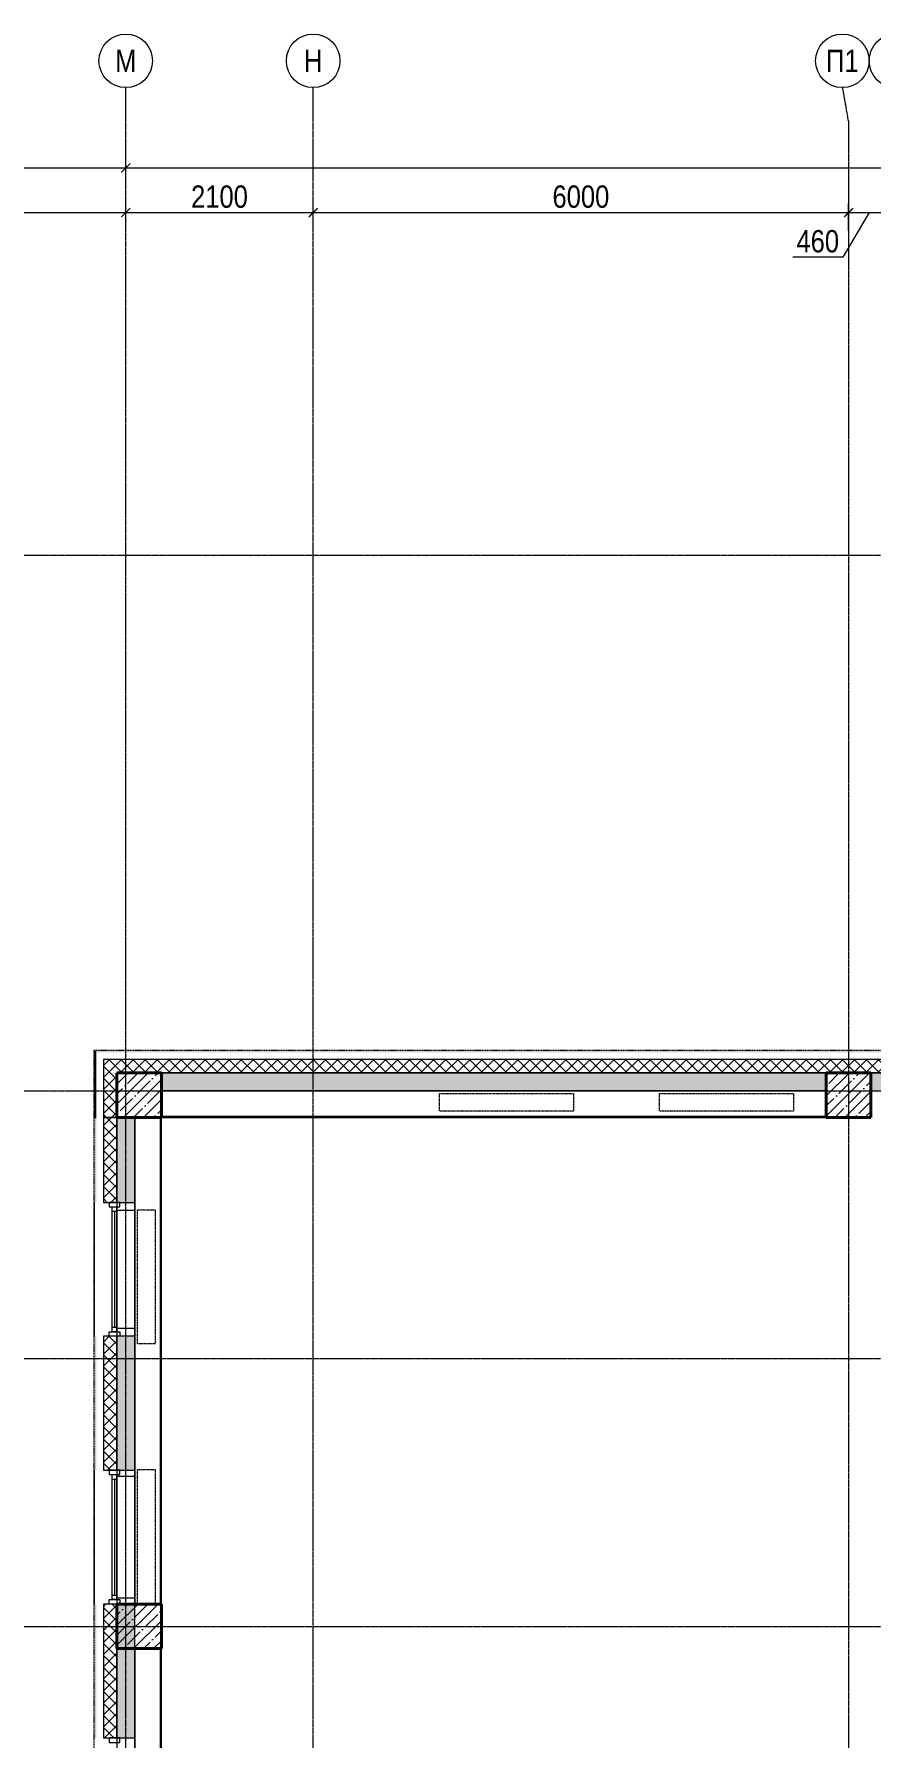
# Model space of a CAD drawing. Header units: millimetres. Extents: x -65509 to 912790, y 446 to 713294.
# Drawn here: x 178668 to 188045, y 248725 to 267814 of the extents above; entities that cross this region are included whole.
import ezdxf
from ezdxf.enums import TextEntityAlignment as Align

# ---------------------------------------------------------------- set-up
doc = ezdxf.new("R2010")
doc.units = ezdxf.units.MM
for name, pattern in [('CENTER2', [28.575, 19.05, -3.175, 3.175, -3.175]), ('DASHED', [19.05, 12.7, -6.35]), ('HIDDEN2', [4.7625, 3.175, -1.5875])]:
    doc.linetypes.add(name, pattern=pattern)
doc.layers.get('Defpoints').update_dxf_attribs({"color": 250})
for name, color, linetype, lineweight in [('A-Wall_Материал_Газоблок_Контур', 250, 'Continuous', 0), ('АР_Колонны', 250, 'Continuous', 30), ('АР_Окна', 250, 'Continuous', 5), ('АР_Стены ЖБ', 250, 'Continuous', 35), ('АР_Стены ПЕНОблок', 250, 'Continuous', 20), ('АР_Утеплитель', 250, 'Continuous', 0), ('АР_Штриховка', 250, 'Continuous', 0), ('Зашивка радиаторов тип 5 (спорт желтый)', 250, 'Continuous', 25), ('КМ_Фахверки', 250, 'Continuous', 25), ('РД_Оси_100', 250, 'Continuous', 0), ('РД_Оси_размер', 250, 'Continuous', 0)]:
    doc.layers.add(name, color=color, linetype=linetype, lineweight=lineweight)
doc.layers.add('АР_Делит', color=250, linetype='Continuous', lineweight=0, plot=False)
doc.layers.add('АР_Отопительные приборы', color=1, linetype='HIDDEN2', lineweight=0, true_color=0xff0000)
doc.styles.add('style1', font='ARIALN.TTF')
doc.styles.add('ккк', font='isocpeur.ttf', dxfattribs={"width": 0.85, "oblique": 15})
doc.dimstyles.new('Dim100_ареал', dxfattribs={"dimscale": 100, "dimtxt": 2.5, "dimasz": 1, "dimexe": 1, "dimexo": 1, "dimgap": 0.5, "dimtad": 1, "dimzin": 12, "dimdsep": 46, "dimtxsty": 'style1', "dimblk": 'ARCHTICK', "dimcen": 1, "dimdle": 1, "dimclrd": 256, "dimclre": 256, "dimaunit": 1, "dimadec": 0, "dimazin": 3, "dimtfac": 1, "dimtmove": 1, "dimatfit": 3, "dimldrblk": 'OPEN30', "dimfxl": 4, "dimfxlon": 1, "dimtolj": 1, "dimtzin": 0, "dimlwd": 9, "dimlwe": 9, "dimarcsym": 0})
pattern_1 = [(45, (142195.16, 127275.07), (-112.2532, 112.2532), []), (45, (142307.41, 127275.07), (-112.2532, 112.2532), [198.4375, -39.6875, 0, -39.6875])]
pattern_2 = [(95, (142195.16, 127275.07), (140.09465, 117.55338), [19.05, -209.55]), (40, (142195.16, 127275.07), (-160.01845, 110.17673), [15.24, -167.64058]), (145.45144, (142206.83, 127284.87), (-19.9238, 227.7301), [16.19, -178.09024]), (91.1842, (142159.24, 127311), (221.41024, 161.9534), [28.575, -314.325]), (141.63556, (142177.7, 127324.5), (-7.0866, 342.82676), [24.285, -267.1356]), (36.18415, (142159.24, 127311), (-7.0866, 342.82676), [22.85997, -251.45973]), (66, (142186.18, 127319.97), (179.51998, 34.89515), [19.05, -209.55]), (11, (142186.18, 127319.97), (-86.53993, 173.9412), [15.24, -167.64]), (116.45145, (142201.14, 127322.88), (92.98005, 208.83634), [16.19, -178.08994]), (82.5, (142195.16, 127275.07), (-57.60547, 61.973414), [0, -165.608, 0, -170.18, 0, -168.275]), (52.5, (142195.16, 127275.07), (-23.58973, 118.087), [0, -97.028, 0, -161.798, 0, -64.135]), (12.5, (142155.105, 127235.02), (99.927863, 91.826196), [0, -63.5, 0, -198.12, 0, -262.89]), (2.5, (142137.14, 127217.06), (86.7639, 122.72239), [0, -82.55, 0, -131.572, 0, -186.69])]

# ---------------------------------------------------------------- blocks, each defined once
blk = doc.blocks.new('A-iden')
at = {"linetype": 'Continuous', "lineweight": 5}
blk.add_circle((0, -4), 3, dxfattribs=at)
at = {"color": 0, "linetype": 'Continuous', "lineweight": 20, "style": 'ккк', "width": 0.85}
blk.add_attdef('ID', text='', height=8, dxfattribs=at).set_placement((0.31, -3.85), align=Align.MIDDLE_CENTER)
blk = doc.blocks.new('_ArchTick')
at = {"color": 0, "linetype": 'ByBlock', "const_width": 0.15}
blk.add_lwpolyline([(-0.5, -0.5), (0.5, 0.5)], dxfattribs=at)
blk = doc.blocks.new('*D334')
at = {"layer": 'Defpoints', "color": 0, "transparency": 16777216}
for p in [(37500, 139039), (0, 137039), (37500, 137039)]:
    blk.add_point(p, dxfattribs=at)
at = {"layer": 'РД_Оси_размер', "color": 0, "lineweight": 5, "transparency": 16777216}
for p, q in [((-100, 139039), (37600, 139039)), ((0, 138839), (0, 139139)), ((37500, 138839), (37500, 139139))]:
    blk.add_line(p, q, dxfattribs=at)
at = {"layer": 'РД_Оси_размер', "color": 0, "lineweight": 5, "transparency": 16777216, "xscale": 100, "yscale": 100, "zscale": 100, "rotation": 180}
blk.add_blockref('_ArchTick', (0, 139039), dxfattribs=at)
at = {"layer": 'РД_Оси_размер', "color": 0, "lineweight": 5, "transparency": 16777216, "xscale": 100, "yscale": 100, "zscale": 100}
blk.add_blockref('_ArchTick', (37500, 139039), dxfattribs=at)
at = {"layer": 'РД_Оси_размер', "color": 0, "transparency": 16777216, "insert": (18750, 139216), "char_height": 250, "attachment_point": 5, "style": 'style1'}
blk.add_mtext('\\A1;37500', dxfattribs=at)
blk = doc.blocks.new('_Open30')
at = {"color": 0, "linetype": 'ByBlock', "lineweight": -2}
for p, q in [((-1, 0.27), (0, 0)), ((0, 0), (-1, -0.27)), ((0, 0), (-1, 0))]:
    blk.add_line(p, q, dxfattribs=at)
blk = doc.blocks.new('*D335')
at = {"layer": 'Defpoints', "color": 0, "transparency": 16777216}
for p in [(73200, 139039), (37500, 137039), (73200, 137039)]:
    blk.add_point(p, dxfattribs=at)
at = {"layer": 'РД_Оси_размер', "color": 0, "lineweight": 5, "transparency": 16777216}
for p, q in [((37400, 139039), (73300, 139039)), ((37500, 138839), (37500, 139139)), ((73200, 138839), (73200, 139139))]:
    blk.add_line(p, q, dxfattribs=at)
at = {"layer": 'РД_Оси_размер', "color": 0, "lineweight": 5, "transparency": 16777216, "xscale": 100, "yscale": 100, "zscale": 100, "rotation": 180}
blk.add_blockref('_ArchTick', (37500, 139039), dxfattribs=at)
at = {"layer": 'РД_Оси_размер', "color": 0, "lineweight": 5, "transparency": 16777216, "xscale": 100, "yscale": 100, "zscale": 100}
blk.add_blockref('_ArchTick', (73200, 139039), dxfattribs=at)
at = {"layer": 'РД_Оси_размер', "color": 0, "transparency": 16777216, "insert": (55350, 139216), "char_height": 250, "attachment_point": 5, "style": 'style1'}
blk.add_mtext('\\A1;35700', dxfattribs=at)
blk = doc.blocks.new('*D403')
at = {"layer": 'Defpoints', "color": 0, "transparency": 16777216}
for p in [(37500, 138539), (33600, 137039), (37500, 137039)]:
    blk.add_point(p, dxfattribs=at)
at = {"layer": 'РД_Оси_размер', "color": 0, "lineweight": 5, "transparency": 16777216}
for p, q in [((33600, 138339), (33600, 138639)), ((37500, 138339), (37500, 138639)), ((33500, 138539), (37600, 138539))]:
    blk.add_line(p, q, dxfattribs=at)
at = {"layer": 'РД_Оси_размер', "color": 0, "lineweight": 5, "transparency": 16777216, "xscale": 100, "yscale": 100, "zscale": 100, "rotation": 180}
blk.add_blockref('_ArchTick', (33600, 138539), dxfattribs=at)
at = {"layer": 'РД_Оси_размер', "color": 0, "lineweight": 5, "transparency": 16777216, "xscale": 100, "yscale": 100, "zscale": 100}
blk.add_blockref('_ArchTick', (37500, 138539), dxfattribs=at)
at = {"layer": 'РД_Оси_размер', "color": 0, "transparency": 16777216, "insert": (35550, 138716), "char_height": 250, "attachment_point": 5, "style": 'style1'}
blk.add_mtext('\\A1;3900', dxfattribs=at)
blk = doc.blocks.new('*D404')
at = {"layer": 'Defpoints', "color": 0, "transparency": 16777216}
for p in [(39600, 138539), (37500, 137039), (39600, 137039)]:
    blk.add_point(p, dxfattribs=at)
at = {"layer": 'РД_Оси_размер', "color": 0, "lineweight": 5, "transparency": 16777216}
for p, q in [((37500, 138339), (37500, 138639)), ((39600, 138339), (39600, 138639)), ((37400, 138539), (39700, 138539))]:
    blk.add_line(p, q, dxfattribs=at)
at = {"layer": 'РД_Оси_размер', "color": 0, "lineweight": 5, "transparency": 16777216, "xscale": 100, "yscale": 100, "zscale": 100, "rotation": 180}
blk.add_blockref('_ArchTick', (37500, 138539), dxfattribs=at)
at = {"layer": 'РД_Оси_размер', "color": 0, "lineweight": 5, "transparency": 16777216, "xscale": 100, "yscale": 100, "zscale": 100}
blk.add_blockref('_ArchTick', (39600, 138539), dxfattribs=at)
at = {"layer": 'РД_Оси_размер', "color": 0, "transparency": 16777216, "insert": (38550, 138716), "char_height": 250, "attachment_point": 5, "style": 'style1'}
blk.add_mtext('\\A1;2100', dxfattribs=at)
blk = doc.blocks.new('*D405')
at = {"layer": 'Defpoints', "color": 0, "transparency": 16777216}
for p in [(45600, 138539), (39600, 137039), (45600, 137039)]:
    blk.add_point(p, dxfattribs=at)
at = {"layer": 'РД_Оси_размер', "color": 0, "lineweight": 5, "transparency": 16777216}
for p, q in [((39600, 138339), (39600, 138639)), ((45600, 138339), (45600, 138639)), ((39500, 138539), (45700, 138539))]:
    blk.add_line(p, q, dxfattribs=at)
at = {"layer": 'РД_Оси_размер', "color": 0, "lineweight": 5, "transparency": 16777216, "xscale": 100, "yscale": 100, "zscale": 100, "rotation": 180}
blk.add_blockref('_ArchTick', (39600, 138539), dxfattribs=at)
at = {"layer": 'РД_Оси_размер', "color": 0, "lineweight": 5, "transparency": 16777216, "xscale": 100, "yscale": 100, "zscale": 100}
blk.add_blockref('_ArchTick', (45600, 138539), dxfattribs=at)
at = {"layer": 'РД_Оси_размер', "color": 0, "transparency": 16777216, "insert": (42600, 138716), "char_height": 250, "attachment_point": 5, "style": 'style1'}
blk.add_mtext('\\A1;6000', dxfattribs=at)
blk = doc.blocks.new('*D406')
at = {"layer": 'Defpoints', "color": 0, "transparency": 16777216}
for p in [(46060, 138539), (45600, 137039), (46060, 137039)]:
    blk.add_point(p, dxfattribs=at)
at = {"layer": 'РД_Оси_размер', "color": 0, "lineweight": 5, "transparency": 16777216}
for p, q in [((45600, 138339), (45600, 138639)), ((46060, 138339), (46060, 138639)), ((45500, 138539), (46160, 138539)), ((45830, 138539), (45534, 138039)), ((45534, 138039), (44974, 138039))]:
    blk.add_line(p, q, dxfattribs=at)
at = {"layer": 'РД_Оси_размер', "color": 0, "lineweight": 5, "transparency": 16777216, "xscale": 100, "yscale": 100, "zscale": 100, "rotation": 180}
blk.add_blockref('_ArchTick', (45600, 138539), dxfattribs=at)
at = {"layer": 'РД_Оси_размер', "color": 0, "lineweight": 5, "transparency": 16777216, "xscale": 100, "yscale": 100, "zscale": 100}
blk.add_blockref('_ArchTick', (46060, 138539), dxfattribs=at)
at = {"layer": 'РД_Оси_размер', "color": 0, "transparency": 16777216, "insert": (45254, 138216), "char_height": 250, "attachment_point": 5, "style": 'style1'}
blk.add_mtext('\\A1;460', dxfattribs=at)
blk = doc.blocks.new('СОШ_2200_АР_ОСИ_М100_28.05.24')
at = {"layer": 'АР_Делит', "color": 5, "linetype": 'DASHED'}
blk.add_lwpolyline([(37145, 100855), (37145, 129155), (72745, 129155), (72745, 135155), (114955, 135155), (114955, -355)], dxfattribs=at)
at = {"layer": 'РД_Оси_100', "linetype": 'CENTER2'}
for p, q in [((37500, -6155), (37500, 139938.679)), ((-5954.958, 134700), (119910, 134700)), ((-5954.958, 128700), (119910, 128700)), ((-5954.958, 125700), (119910, 125700)), ((-5954.958, 122700), (119910, 122700))]:
    blk.add_line(p, q, dxfattribs=at)
at = {"layer": 'РД_Оси_100', "color": 1, "linetype": 'CENTER2'}
blk.add_line((39600, -6155), (39600, 139938.679), dxfattribs=at)
at = {"layer": 'РД_Оси_100', "linetype": 'CENTER2'}
blk.add_lwpolyline([(45530, 139938.679), (45600, 139538.679), (45600, -6163.457)], dxfattribs=at)
at = {"layer": 'РД_Оси_100', "color": 0}
ref = blk.add_blockref('A-iden', (37500, 140638.679), dxfattribs=dict(at, xscale=100, yscale=100, zscale=100))
ref.add_attrib('ID', 'М', dxfattribs={"layer": '0', "linetype": 'Continuous', "height": 250, "style": 'style1'}).set_placement((37500, 140238.679), align=Align.MIDDLE)
ref = blk.add_blockref('A-iden', (39600, 140638.679), dxfattribs=dict(at, xscale=100, yscale=100, zscale=100))
ref.add_attrib('ID', 'Н', dxfattribs={"layer": '0', "linetype": 'Continuous', "height": 250, "style": 'style1'}).set_placement((39600, 140238.679), align=Align.MIDDLE)
ref = blk.add_blockref('A-iden', (45530, 140638.679), dxfattribs=dict(at, xscale=100, yscale=100, zscale=100))
ref.add_attrib('ID', 'П1', dxfattribs={"layer": '0', "linetype": 'Continuous', "height": 250, "style": 'style1'}).set_placement((45530, 140238.679), align=Align.MIDDLE)
at = {"layer": 'РД_Оси_100', "color": 1}
ref = blk.add_blockref('A-iden', (46130, 140638.679), dxfattribs=dict(at, xscale=100, yscale=100, zscale=100))
ref.add_attrib('ID', 'П2', dxfattribs={"layer": '0', "linetype": 'Continuous', "height": 250, "style": 'style1'}).set_placement((46130, 140238.679), align=Align.MIDDLE)
at = {"layer": 'РД_Оси_размер'}
for base, p1, p2, picture, middle in [((37500, 139038.679), (0, 137038.679), (37500, 137038.679), '*D334', (18750, 139216.322)), ((73200, 139038.679), (37500, 137038.679), (73200, 137038.679), '*D335', (55350, 139216.322)), ((37500, 138538.679), (33600, 137038.679), (37500, 137038.679), '*D403', (35550, 138716.322)), ((39600, 138538.679), (37500, 137038.679), (39600, 137038.679), '*D404', (38550, 138716.322)), ((45600, 138538.679), (39600, 137038.679), (45600, 137038.679), '*D405', (42600, 138716.322))]:
    dim = blk.add_linear_dim(base=base, p1=p1, p2=p2, dimstyle='Dim100_ареал', dxfattribs=at)
    dim.commit()
    dim.dimension.update_dxf_attribs({"geometry": picture, "text_midpoint": middle})
dim = blk.add_linear_dim(base=(46060, 138538.679), p1=(45600, 137038.679), p2=(46060, 137038.679), dimstyle='Dim100_ареал', dxfattribs=at)
dim.commit()
dim.dimension.update_dxf_attribs({"geometry": '*D406', "text_midpoint": (45484.181, 138038.679), "dimtype": 128})

msp = doc.modelspace()

# ---------------------------------------------------------------- hatches: boundary and pattern name
at = {"layer": 'АР_Штриховка', "linetype": 'Continuous', "lineweight": 0}
h = msp.add_hatch(dxfattribs=at)
h.set_pattern_fill('_U', color=256, style=0, pattern_type=0)
h.set_pattern_definition([(360, (142195.1574, 127275.0729), (9e-11, 1), [])])
h.paths.add_polyline_path([(179340.157, 256430.073), (179365.157, 256405.073), (195545.155, 256405.073), (195545.155, 256430.073)], flags=0)
h.paths.add_polyline_path([(199345.157, 256430.073), (199345.157, 256405.073), (199795.157, 256405.073), (199795.157, 256430.073)], flags=0)
h = msp.add_hatch(dxfattribs=at)
h.set_pattern_fill('_U', color=256, style=0, pattern_type=0)
h.set_pattern_definition([(360, (142195.1574, 127275.0729), (-6e-17, 1), [])])
h.paths.add_polyline_path([(179340.157, 255675.073), (179365.157, 255675.073), (179365.157, 256405.073), (179340.157, 256430.073)], flags=0)
h = msp.add_hatch(dxfattribs=at)
h.set_pattern_fill('ANSI37', color=256, scale=30, style=0)
h.set_pattern_definition([(45, (142195.16, 127275.07), (-67.35192, 67.35192), []), (135, (142195.16, 127275.07), (-67.35192, -67.35192), [])])
h.paths.add_polyline_path([(179445.157, 256325.073), (179595.157, 256175.073), (195545.155, 256175.073), (195545.155, 256325.073)], flags=0)
h.paths.add_polyline_path([(199345.157, 256325.073), (199345.157, 256175.073), (199795.157, 256175.073), (199795.157, 256325.073)], flags=0)
h = msp.add_hatch(dxfattribs=at)
h.set_pattern_fill('ANSI37', color=256, scale=30, style=0)
h.set_pattern_definition([(45, (142195.16, 127275.07), (-67.35192, 67.35192), []), (135, (142195.16, 127275.07), (-67.35192, -67.35192), [])])
h.paths.add_polyline_path([(179445.157, 255675.073), (179595.157, 255675.073), (179595.157, 256175.073), (179445.157, 256325.073)], flags=0)
at = {"layer": 'АР_Штриховка', "linetype": 'Continuous', "lineweight": 5}
h = msp.add_hatch(dxfattribs=at)
h.set_pattern_fill('ANSI35', color=256, scale=25, style=0)
h.set_pattern_definition(pattern_1)
h.paths.add_polyline_path([(179595.157, 255675.073), (180095.157, 255675.073), (180095.157, 256175.073), (179595.157, 256175.073)], flags=0)
at = {"layer": 'АР_Штриховка', "linetype": 'Continuous', "lineweight": 0}
h = msp.add_hatch(dxfattribs=at)
h.set_pattern_fill('AR-CONC', color=256, angle=45, style=0)
h.set_pattern_definition(pattern_2)
h.paths.add_polyline_path([(180095.157, 256175.073), (180095.157, 255975.073), (187545.157, 255975.073), (187545.157, 256175.073)], flags=0)
at = {"layer": 'АР_Штриховка', "linetype": 'Continuous', "lineweight": 5}
h = msp.add_hatch(dxfattribs=at)
h.set_pattern_fill('ANSI35', color=256, scale=25, style=0)
h.set_pattern_definition(pattern_1)
h.paths.add_polyline_path([(187545.157, 255675.073), (188045.157, 255675.073), (188045.157, 256175.073), (187545.157, 256175.073)], flags=0)
at = {"layer": 'АР_Штриховка', "linetype": 'Continuous', "lineweight": 0}
h = msp.add_hatch(dxfattribs=at)
h.set_pattern_fill('AR-CONC', color=256, angle=45, style=0)
h.set_pattern_definition(pattern_2)
h.paths.add_polyline_path([(188045.157, 256175.073), (188045.157, 255975.073), (195095.157, 255975.073), (195095.157, 256175.073)], flags=0)
h = msp.add_hatch(dxfattribs=at)
h.set_pattern_fill('_U', color=256, style=0, pattern_type=0)
h.set_pattern_definition([(360, (142195.1574, 127275.0729), (-4e-17, 1), [])])
h.paths.add_polyline_path([(179340.157, 228325.073), (179365.157, 228325.073), (179365.157, 228475.073), (179340.157, 228475.073)], flags=0)
h.paths.add_polyline_path([(179340.157, 230875.073), (179365.157, 230875.073), (179365.157, 232225.073), (179340.157, 232225.073)], flags=0)
h.paths.add_polyline_path([(179340.157, 233725.073), (179365.157, 233725.073), (179365.157, 235225.073), (179340.157, 235225.073)], flags=0)
h.paths.add_polyline_path([(179340.157, 236725.073), (179365.157, 236725.073), (179365.157, 238225.073), (179340.157, 238225.073)], flags=0)
h.paths.add_polyline_path([(179340.157, 239725.073), (179365.157, 239725.073), (179365.157, 241225.073), (179340.157, 241225.073)], flags=0)
h.paths.add_polyline_path([(179340.157, 242725.073), (179365.157, 242725.073), (179365.157, 244225.073), (179340.157, 244225.073)], flags=0)
h.paths.add_polyline_path([(179340.157, 245725.073), (179365.157, 245725.073), (179365.157, 247225.073), (179340.157, 247225.073)], flags=0)
h.paths.add_polyline_path([(179340.157, 248725.073), (179365.157, 248725.073), (179365.157, 250225.073), (179340.157, 250225.073)], flags=0)
h.paths.add_polyline_path([(179340.157, 251725.073), (179365.157, 251725.073), (179365.157, 253225.073), (179340.157, 253225.073)], flags=0)
h.paths.add_polyline_path([(179340.157, 254725.073), (179365.157, 254725.073), (179365.157, 255675.073), (179340.157, 255675.073)], flags=0)
h = msp.add_hatch(dxfattribs=at)
h.set_pattern_fill('ANSI37', color=256, scale=30, style=0)
h.set_pattern_definition([(45, (142195.16, 127275.07), (-67.35192, 67.35192), []), (135, (142195.16, 127275.07), (-67.35192, -67.35192), [])])
h.paths.add_polyline_path([(179445.157, 228325.073), (179595.157, 228325.073), (179595.157, 228475.073), (179445.157, 228475.073)], flags=0)
h.paths.add_polyline_path([(179445.157, 230875.073), (179595.157, 230875.073), (179595.157, 232225.073), (179445.157, 232225.073)], flags=0)
h.paths.add_polyline_path([(179445.157, 233725.073), (179595.157, 233725.073), (179595.157, 235225.073), (179445.157, 235225.073)], flags=0)
h.paths.add_polyline_path([(179445.157, 236725.073), (179595.157, 236725.073), (179595.157, 238225.073), (179445.157, 238225.073)], flags=0)
h.paths.add_polyline_path([(179445.157, 239725.073), (179595.157, 239725.073), (179595.157, 241225.073), (179445.157, 241225.073)], flags=0)
h.paths.add_polyline_path([(179445.157, 242725.073), (179595.157, 242725.073), (179595.157, 244225.073), (179445.157, 244225.073)], flags=0)
h.paths.add_polyline_path([(179445.157, 245725.073), (179595.157, 245725.073), (179595.157, 247225.073), (179445.157, 247225.073)], flags=0)
h.paths.add_polyline_path([(179445.157, 248725.073), (179595.157, 248725.073), (179595.157, 250225.073), (179445.157, 250225.073)], flags=0)
h.paths.add_polyline_path([(179445.157, 251725.073), (179595.157, 251725.073), (179595.157, 253225.073), (179445.157, 253225.073)], flags=0)
h.paths.add_polyline_path([(179445.157, 254725.073), (179595.157, 254725.073), (179595.157, 255675.073), (179445.157, 255675.073)], flags=0)
h = msp.add_hatch(dxfattribs=at)
h.set_pattern_fill('AR-CONC', color=256, style=0)
h.set_pattern_definition([(50, (142195.16, 127275.07), (182.18467, -15.93909), [19.05, -209.55]), (355, (142195.16, 127275.07), (-35.24342, 191.05685), [15.24, -167.64058]), (100.45144, (142210.34, 127273.74), (146.94125, 175.11775), [16.19, -178.09024]), (46.1842, (142195.16, 127325.87), (271.07904, -42.04233), [28.575, -314.325]), (96.63556, (142217.75, 127322.37), (237.40413, 247.4261), [24.285, -267.1356]), (351.18415, (142195.16, 127325.87), (237.40413, 247.4261), [22.85997, -251.45973]), (21, (142220.56, 127313.17), (151.61439, -102.2652), [19.05, -209.55]), (326, (142220.56, 127313.17), (61.80203, 184.18797), [15.24, -167.64]), (71.45145, (142233.2, 127304.65), (213.41642, 81.92277), [16.19, -178.08994]), (37.5, (142195.16, 127275.07), (3.088603, 84.55504), [0, -165.608, 0, -170.18, 0, -168.275]), (7.5, (142195.16, 127275.07), (66.81966, 100.180575), [0, -97.028, 0, -161.798, 0, -64.135]), (327.5, (142138.515, 127275.07), (135.590595, -5.728744), [0, -63.5, 0, -198.12, 0, -262.89]), (317.5, (142113.12, 127275.07), (148.12918, 25.42649), [0, -82.55, 0, -131.572, 0, -186.69])])
h.paths.add_polyline_path([(179595.157, 228325.073), (179795.157, 228325.073), (179795.157, 228475.073), (179595.157, 228475.073)], flags=0)
h.paths.add_polyline_path([(179595.157, 230875.073), (179795.157, 230875.073), (179795.157, 232225.073), (179595.157, 232225.073)], flags=0)
h.paths.add_polyline_path([(179595.157, 233725.073), (179795.157, 233725.073), (179795.157, 235225.073), (179595.157, 235225.073)], flags=0)
h.paths.add_polyline_path([(179595.157, 236725.073), (179795.157, 236725.073), (179795.157, 238225.073), (179595.157, 238225.073)], flags=0)
h.paths.add_polyline_path([(179595.157, 239725.073), (179795.157, 239725.073), (179795.157, 241225.073), (179595.157, 241225.073)], flags=0)
h.paths.add_polyline_path([(179595.157, 242725.073), (179795.157, 242725.073), (179795.157, 244225.073), (179595.157, 244225.073)], flags=0)
h.paths.add_polyline_path([(179595.157, 245725.073), (179795.157, 245725.073), (179795.157, 247225.073), (179595.157, 247225.073)], flags=0)
h.paths.add_polyline_path([(179595.157, 248725.073), (179795.157, 248725.073), (179795.157, 250225.073), (179595.157, 250225.073)], flags=0)
h.paths.add_polyline_path([(179595.157, 251725.073), (179795.157, 251725.073), (179795.157, 253225.073), (179595.157, 253225.073)], flags=0)
h.paths.add_polyline_path([(179595.157, 254725.073), (179795.157, 254725.073), (179795.157, 255675.073), (179595.157, 255675.073)], flags=0)
at = {"layer": 'АР_Штриховка', "linetype": 'Continuous', "lineweight": 5}
h = msp.add_hatch(dxfattribs=at)
h.set_pattern_fill('ANSI35', color=256, scale=25, style=0)
h.set_pattern_definition(pattern_1)
h.paths.add_polyline_path([(179595.157, 249725.073), (180095.157, 249725.073), (180095.157, 250225.073), (179595.157, 250225.073)], flags=0)

# ---------------------------------------------------------------- linework, layer by layer
at = {"layer": 'A-Wall_Материал_Газоблок_Контур', "linetype": 'Continuous', "lineweight": 0}
for p, q in [((179340.157, 254725.073), (179340.157, 253225.073)), ((179795.157, 253225.073), (179795.157, 254725.073)), ((179340.157, 251725.073), (179340.157, 250225.073)), ((179795.157, 250225.073), (179795.157, 251725.073)), ((179795.157, 247225.073), (179795.157, 248725.073))]:
    msp.add_line(p, q, dxfattribs=at)
at = {"layer": 'АР_Колонны', "linetype": 'HIDDEN2', "lineweight": 25}
for p, q in [((179595.157, 256175.073), (180095.157, 256175.073)), ((179595.157, 255675.073), (179595.157, 256175.073)), ((180095.157, 256175.073), (180095.157, 255675.073)), ((187545.157, 256175.073), (188045.157, 256175.073)), ((187545.157, 255675.073), (187545.157, 256175.073)), ((188045.157, 256175.073), (188045.157, 255675.073)), ((180095.157, 255675.073), (179595.157, 255675.073)), ((188045.157, 255675.073), (187545.157, 255675.073)), ((179595.157, 250225.073), (180095.157, 250225.073)), ((179595.157, 249725.073), (179595.157, 250225.073)), ((180095.157, 250225.073), (180095.157, 249725.073)), ((180095.157, 249725.073), (179595.157, 249725.073))]:
    msp.add_line(p, q, dxfattribs=at)
at = {"layer": 'АР_Колонны', "linetype": 'Continuous', "lineweight": 35}
for p, q in [((179595.157, 256175.073), (180095.157, 256175.073)), ((179595.157, 255675.073), (179595.157, 256175.073)), ((180095.157, 255675.073), (180095.157, 256175.073)), ((187545.157, 256175.073), (188045.157, 256175.073)), ((187545.157, 255675.073), (187545.157, 256175.073)), ((188045.157, 255675.073), (188045.157, 256175.073)), ((179595.157, 255675.073), (180095.157, 255675.073)), ((187545.157, 255675.073), (188045.157, 255675.073)), ((179595.157, 250225.073), (180095.157, 250225.073)), ((179595.157, 249725.073), (179595.157, 250225.073)), ((180095.157, 249725.073), (180095.157, 250225.073)), ((179595.157, 249725.073), (180095.157, 249725.073))]:
    msp.add_line(p, q, dxfattribs=at)
at = {"layer": 'АР_Окна', "linetype": 'Continuous', "lineweight": 5}
for p, q in [((179340.157, 254725.073), (179340.157, 253225.073)), ((179795.157, 254725.073), (179795.157, 253225.073)), ((179542.657, 254625.073), (179592.657, 254625.073)), ((179567.657, 254625.073), (179567.657, 253325.073)), ((179542.657, 253325.073), (179592.657, 253325.073)), ((179340.157, 251725.073), (179340.157, 250225.073)), ((179542.657, 251625.073), (179592.657, 251625.073)), ((179567.657, 251625.073), (179567.657, 250325.073)), ((179795.157, 251725.073), (179795.157, 250225.073)), ((179542.657, 250325.073), (179592.657, 250325.073)), ((179795.157, 248725.073), (179795.157, 247225.073))]:
    msp.add_line(p, q, dxfattribs=at)
for points in [[(179627.657, 254675.073), (179627.657, 254725.073), (179507.657, 254725.073), (179507.657, 254675.073)], [(179542.657, 254675.073), (179592.657, 254675.073), (179592.657, 253275.073), (179542.657, 253275.073)], [(179627.657, 253275.073), (179627.657, 253225.073), (179507.657, 253225.073), (179507.657, 253275.073)], [(179627.657, 251675.073), (179627.657, 251725.073), (179507.657, 251725.073), (179507.657, 251675.073)], [(179542.657, 251675.073), (179592.657, 251675.073), (179592.657, 250275.073), (179542.657, 250275.073)], [(179627.657, 250275.073), (179627.657, 250225.073), (179507.657, 250225.073), (179507.657, 250275.073)], [(179627.657, 248675.073), (179627.657, 248725.073), (179507.657, 248725.073), (179507.657, 248675.073)]]:
    msp.add_lwpolyline(points, close=True, dxfattribs=at)
at = {"layer": 'АР_Отопительные приборы'}
for points in [[(183211.724, 255945.073), (184711.724, 255945.073), (184711.724, 255745.073), (183211.724, 255745.073)], [(185676.506, 255945.073), (187176.506, 255945.073), (187176.506, 255745.073), (185676.506, 255745.073)], [(179825.157, 254640.977), (180025.157, 254640.977), (180025.157, 253140.977), (179825.157, 253140.977)], [(179825.157, 251732.69), (180025.157, 251732.69), (180025.157, 250232.69), (179825.157, 250232.69)]]:
    msp.add_lwpolyline(points, close=True, dxfattribs=at)
at = {"layer": 'АР_Стены ЖБ', "linetype": 'Continuous', "lineweight": 40}
for p, q in [((180095.157, 256175.073), (179595.157, 256175.073)), ((179595.157, 256175.073), (179595.157, 255675.073)), ((180095.157, 255675.073), (180095.157, 256175.073)), ((188045.157, 256175.073), (187545.157, 256175.073)), ((187545.157, 256175.073), (187545.157, 255675.073)), ((188045.157, 255675.073), (188045.157, 256175.073)), ((179595.157, 255675.073), (180095.157, 255675.073)), ((187545.157, 255675.073), (188045.157, 255675.073)), ((180095.157, 250225.073), (179595.157, 250225.073)), ((179595.157, 250225.073), (179595.157, 249725.073)), ((180095.157, 249725.073), (180095.157, 250225.073)), ((179595.157, 249725.073), (180095.157, 249725.073))]:
    msp.add_line(p, q, dxfattribs=at)
at = {"layer": 'АР_Стены ПЕНОблок', "linetype": 'Continuous', "lineweight": 20}
for p, q in [((180095.157, 256175.073), (180095.157, 255975.073)), ((187545.157, 256175.073), (180095.157, 256175.073)), ((187545.157, 255975.073), (187545.157, 256175.073)), ((188045.157, 256175.073), (188045.157, 255975.073)), ((195095.157, 256175.073), (188045.157, 256175.073)), ((180095.157, 255975.073), (187545.157, 255975.073)), ((188045.157, 255975.073), (195095.157, 255975.073)), ((179795.157, 255675.073), (179595.157, 255675.073)), ((179595.157, 255675.073), (179595.157, 254725.073)), ((179795.157, 254725.073), (179795.157, 255675.073)), ((179595.157, 254725.073), (179795.157, 254725.073)), ((179795.157, 253225.073), (179595.157, 253225.073)), ((179595.157, 253225.073), (179595.157, 251725.073)), ((179795.157, 251725.073), (179795.157, 253225.073)), ((179595.157, 251725.073), (179795.157, 251725.073)), ((179795.157, 250225.073), (179595.157, 250225.073)), ((179595.157, 250225.073), (179595.157, 248725.073)), ((179795.157, 248725.073), (179795.157, 250225.073)), ((179595.157, 248725.073), (179795.157, 248725.073))]:
    msp.add_line(p, q, dxfattribs=at)
at = {"layer": 'АР_Утеплитель', "linetype": 'Continuous', "lineweight": 0}
for p, q in [((195545.155, 256325.073), (179445.157, 256325.073)), ((179445.157, 256325.073), (179445.157, 255675.073)), ((179595.157, 256175.073), (195545.155, 256175.073)), ((179595.157, 255675.073), (179595.157, 256175.073)), ((179595.157, 255675.073), (179445.157, 255675.073)), ((179445.157, 255675.073), (179445.157, 254725.073)), ((179445.157, 255675.073), (179595.157, 255675.073)), ((179595.157, 254725.073), (179595.157, 255675.073)), ((179445.157, 254725.073), (179595.157, 254725.073)), ((179595.157, 253225.073), (179445.157, 253225.073)), ((179445.157, 253225.073), (179445.157, 251725.073)), ((179595.157, 251725.073), (179595.157, 253225.073)), ((179445.157, 251725.073), (179595.157, 251725.073)), ((179595.157, 250225.073), (179445.157, 250225.073)), ((179445.157, 250225.073), (179445.157, 248725.073)), ((179595.157, 248725.073), (179595.157, 250225.073)), ((179445.157, 248725.073), (179595.157, 248725.073))]:
    msp.add_line(p, q, dxfattribs=at)
at = {"layer": 'Зашивка радиаторов тип 5 (спорт желтый)', "linetype": 'Continuous', "lineweight": 0}
for p, q in [((187545.156, 255975.073), (180095.156, 255975.027)), ((180095.157, 255675.027), (180095.156, 255975.027)), ((187545.158, 255675.073), (187545.156, 255975.073)), ((179795.157, 255675.072), (180095.157, 255675.075)), ((179795.157, 255675.072), (179795.203, 250225.07)), ((180082.703, 250225.073), (180082.657, 255675.075)), ((180082.657, 255675.075), (180082.703, 250225.073)), ((180095.157, 255687.527), (187545.157, 255687.573)), ((187545.157, 255687.573), (180095.157, 255687.527)), ((180095.203, 250225.073), (180095.157, 255675.075)), ((180095.157, 255675.027), (187545.158, 255675.073)), ((179795.203, 250225.07), (180095.203, 250225.073)), ((179795.157, 249725.075), (180095.203, 249725.073)), ((179795.157, 249725.075), (179795.157, 243625.075)), ((180082.657, 243625.073), (180082.703, 249725.073)), ((180082.703, 249725.073), (180082.657, 243625.073)), ((180095.157, 243625.073), (180095.203, 249725.073))]:
    msp.add_line(p, q, dxfattribs=at)
at = {"layer": 'КМ_Фахверки', "lineweight": 5}
msp.add_lwpolyline([(212895.157, 195850.073), (236595.157, 195849.49), (236595.157, 127175.073), (256895.157, 127175.073), (256895.126, 262175.073), (215195.161, 262175.073), (215195.161, 256175.073), (179595.157, 256175.073), (179595.157, 227875.073), (142095.157, 227875.073), (142095.157, 140675.073), (169895.157, 140675.073), (169895.157, 153775.073), (162395.157, 153775.073), (162395.157, 195850.073), (187695.157, 195850.073), (187695.157, 127175.073), (225395.157, 127175.073), (225395.157, 140875.073), (207995.156, 140875.08), (207995.156, 195850.073), (212896.745, 195850.073)], dxfattribs=at)
at = {"layer": 'КМ_Фахверки', "lineweight": 20}
for points in [[(179795.157, 254635.073), (179595.157, 254635.073), (179595.157, 253315.073), (179795.157, 253315.073)], [(179795.157, 251655.073), (179595.157, 251655.073), (179595.157, 250295.073), (179795.157, 250295.073)]]:
    msp.add_lwpolyline(points, close=True, dxfattribs=at)

# ---------------------------------------------------------------- block references
at = {"layer": 'РД_Оси_100'}
msp.add_blockref('СОШ_2200_АР_ОСИ_М100_28.05.24', (142195.157, 127275.073), dxfattribs=at)

doc.saveas('drawing.dxf')
